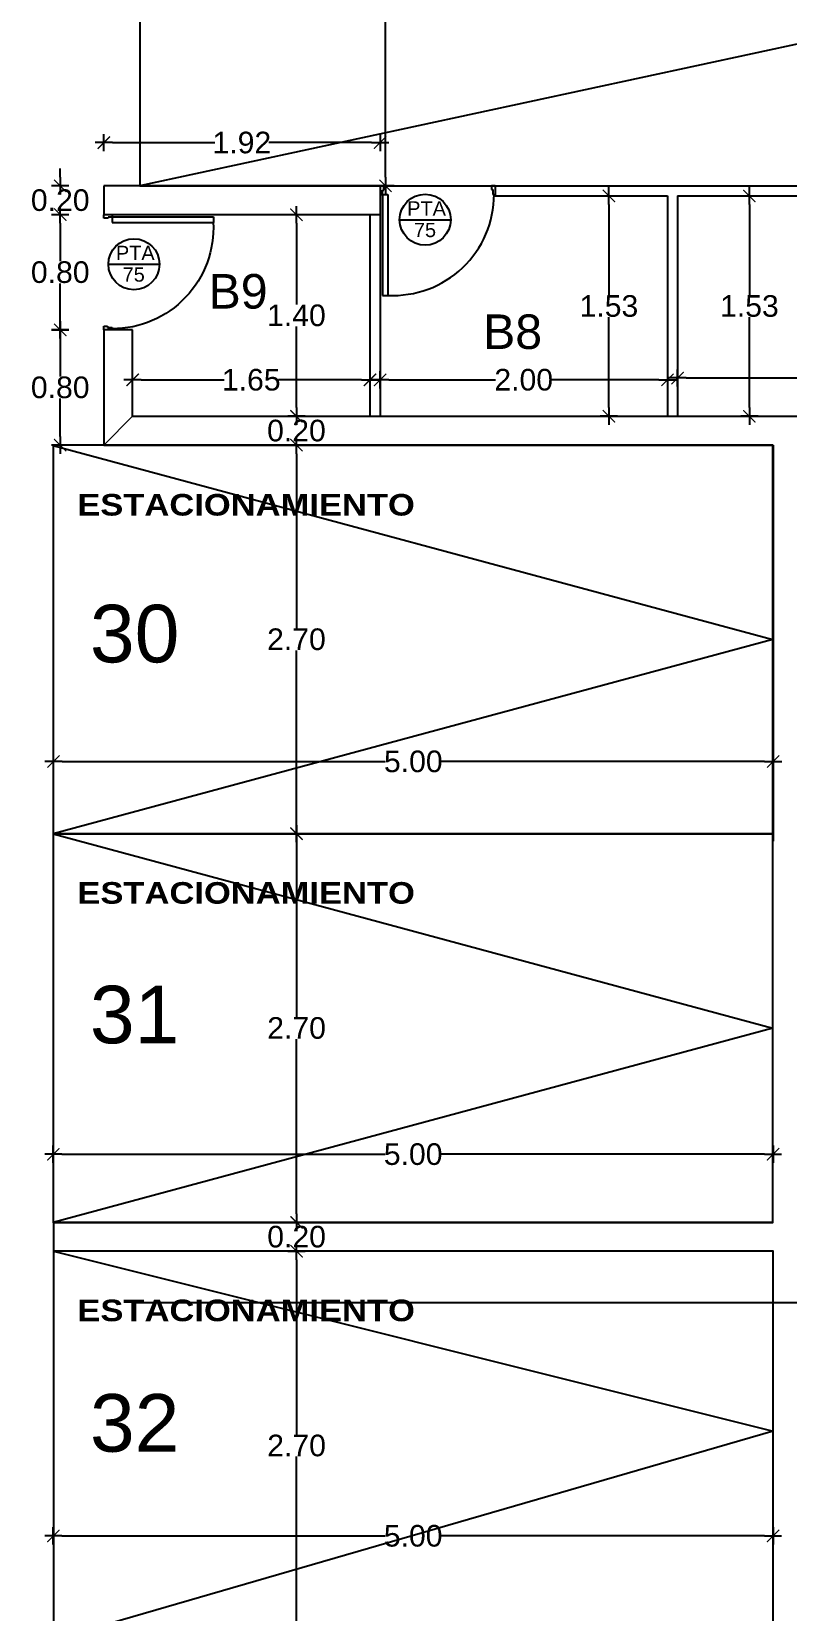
# Model space of a CAD drawing. Header units: millimetres. Extents: x 1217 to 2428, y 234 to 644.
# Drawn here: x 2358.08 to 2363.33, y 293.96 to 304.93 of the extents above; entities that cross this region are included whole.
import ezdxf

# ---------------------------------------------------------------- set-up
doc = ezdxf.new("R2010")
doc.units = ezdxf.units.MM
doc.layers.get('0').update_dxf_attribs({"lineweight": 5})
for name, color, linetype in [('0.1', 251, 'Continuous'), ('0.3', 6, 'Continuous'), ('A-DOORSYM', 1, 'Continuous'), ('COTAS INTERIORES', 3, 'Continuous'), ('hoja puerta', 2, 'Continuous'), ('Muebles', 8, 'Continuous'), ('MURO', 5, 'Continuous'), ('muros', 7, 'Continuous'), ('Pavimento', 8, 'Continuous'), ('SIMBOLOS', 2, 'Continuous'), ('Texto', 1, 'Continuous'), ('Textos', 2, 'Continuous')]:
    doc.layers.add(name, color=color, linetype=linetype)
doc.styles.add('DIM000', font='')
doc.styles.add('INTERARQ', font='arial.ttf')
doc.styles.add('ROMANS', font='arial.ttf', dxfattribs={"height": 22.5})
doc.styles.get("Standard").update_dxf_attribs({"font": 'arial.ttf'})
doc.styles.get('DIM000').set_extended_font_data('Arial Black')
doc.dimstyles.new('ESCALA_1-50', dxfattribs={"dimtxt": 0.15, "dimasz": 0.06, "dimexe": 0.18, "dimexo": 0.0625, "dimgap": 0, "dimtad": 0, "dimtih": 1, "dimtoh": 1, "dimzin": 0, "dimdsep": 46, "dimtxsty": 'INTERARQ', "dimblk": 'DIMTICK', "dimcen": 0, "dimse1": 1, "dimse2": 1, "dimclrd": 256, "dimclre": 1, "dimclrt": 2, "dimadec": 0, "dimazin": 0, "dimtfac": 4.5, "dimtofl": 0, "dimtmove": 2, "dimatfit": 3, "dimldrblk": 'DIMTICK', "dimfxl": 1, "dimtolj": 1, "dimtzin": 0, "dimarcsym": 0})

# ---------------------------------------------------------------- blocks, each defined once
blk = doc.blocks.new('Simple-A ras - 095 x 202mm_1-19-10_54')
at = {"layer": 'A-DOORSYM'}
blk.add_arc((0.368, 0.035), 0.834, 87.0334, 180, dxfattribs=at)
at = {"layer": 'hoja puerta'}
for p, q in [((0.411, 0.035), (0.411, 0.87)), ((0.456, 0.87), (0.411, 0.87)), ((0.456, 0.035), (0.456, 0.87)), ((-0.455, 0.035), (-0.475, 0.035)), ((-0.455, -0.004), (-0.455, 0.035)), ((0.456, 0.035), (0.411, 0.035)), ((0.455, 0.001), (0.445, 0.001)), ((0.445, 0.001), (0.445, -0.035)), ((0.455, 0.035), (0.455, 0.001)), ((0.475, 0.035), (0.455, 0.035)), ((-0.475, -0.035), (-0.445, -0.035)), ((-0.445, -0.004), (-0.455, -0.004)), ((-0.445, -0.035), (-0.445, -0.004)), ((0.445, -0.035), (0.475, -0.035))]:
    blk.add_line(p, q, dxfattribs=at)
blk = doc.blocks.new('DIMTICK')
at = {"color": 1}
for p, q in [((-1, 0), (1, 0)), ((0, 1), (0, -1))]:
    blk.add_line(p, q, dxfattribs=at)
at = {"color": 3, "const_width": 0.141}
blk.add_lwpolyline([(0.71, 0.71), (-0.71, -0.71)], dxfattribs=at)
blk = doc.blocks.new('*D973')
at = {"layer": 'COTAS INTERIORES', "lineweight": -2, "ltscale": 3, "transparency": 16777216}
for p, q in [((2358.293, 294.489), (2360.539, 294.489)), ((2363.173, 294.489), (2360.928, 294.489))]:
    blk.add_line(p, q, dxfattribs=at)
at = {"layer": 'Defpoints', "color": 0, "ltscale": 3, "transparency": 16777216}
for p in [(2363.233, 294.489), (2358.233, 293.767, 0), (2363.233, 293.767, 0)]:
    blk.add_point(p, dxfattribs=at)
at = {"layer": 'COTAS INTERIORES', "lineweight": -2, "ltscale": 3, "transparency": 16777216, "xscale": 0.06, "yscale": 0.06, "zscale": 0.06, "rotation": 180}
blk.add_blockref('DIMTICK', (2358.233, 294.489), dxfattribs=at)
at = {"layer": 'COTAS INTERIORES', "lineweight": -2, "ltscale": 3, "transparency": 16777216, "xscale": 0.06, "yscale": 0.06, "zscale": 0.06}
blk.add_blockref('DIMTICK', (2363.233, 294.489), dxfattribs=at)
at = {"layer": 'COTAS INTERIORES', "color": 2, "ltscale": 3, "transparency": 16777216, "insert": (2360.733, 294.489), "char_height": 0.15, "attachment_point": 5, "style": 'INTERARQ'}
blk.add_mtext('\\A1;5.00', dxfattribs=at)
blk = doc.blocks.new('*D874')
at = {"layer": 'COTAS INTERIORES', "lineweight": -2, "ltscale": 3, "transparency": 16777216}
for p, q in [((2359.923, 296.406, 0), (2359.923, 295.193, 0)), ((2359.923, 293.827, 0), (2359.923, 295.04, 0))]:
    blk.add_line(p, q, dxfattribs=at)
at = {"layer": 'Defpoints', "color": 0, "ltscale": 3, "transparency": 16777216}
for p in [(2360.422, 296.466, 0), (2359.923, 293.767, 0), (2360.422, 293.767, 0)]:
    blk.add_point(p, dxfattribs=at)
at = {"layer": 'COTAS INTERIORES', "lineweight": -2, "ltscale": 3, "transparency": 16777216, "xscale": 0.06, "yscale": 0.06, "zscale": 0.06}
for p, rotation in [((2359.923, 296.466, 0), 90), ((2359.923, 293.767, 0), 270)]:
    blk.add_blockref('DIMTICK', p, dxfattribs=dict(at, rotation=rotation))
at = {"layer": 'COTAS INTERIORES', "color": 2, "ltscale": 3, "transparency": 16777216, "insert": (2359.923, 295.116, 0), "char_height": 0.15, "attachment_point": 5, "style": 'INTERARQ'}
blk.add_mtext('\\A1;2.70', dxfattribs=at)
blk = doc.blocks.new('*D875')
at = {"layer": 'COTAS INTERIORES', "lineweight": -2, "ltscale": 3, "transparency": 16777216}
for p, q in [((2359.923, 299.305, 0), (2359.923, 298.092, 0)), ((2359.923, 296.726, 0), (2359.923, 297.939, 0))]:
    blk.add_line(p, q, dxfattribs=at)
at = {"layer": 'Defpoints', "color": 0, "ltscale": 3, "transparency": 16777216}
for p in [(2360.614, 299.365, 0), (2359.923, 296.666, 0), (2360.422, 296.666, 0)]:
    blk.add_point(p, dxfattribs=at)
at = {"layer": 'COTAS INTERIORES', "lineweight": -2, "ltscale": 3, "transparency": 16777216, "xscale": 0.06, "yscale": 0.06, "zscale": 0.06}
for p, rotation in [((2359.923, 299.365, 0), 90), ((2359.923, 296.666, 0), 270)]:
    blk.add_blockref('DIMTICK', p, dxfattribs=dict(at, rotation=rotation))
at = {"layer": 'COTAS INTERIORES', "color": 2, "ltscale": 3, "transparency": 16777216, "insert": (2359.923, 298.015, 0), "char_height": 0.15, "attachment_point": 5, "style": 'INTERARQ'}
blk.add_mtext('\\A1;2.70', dxfattribs=at)
blk = doc.blocks.new('*D876')
at = {"layer": 'COTAS INTERIORES', "lineweight": -2, "ltscale": 3, "transparency": 16777216}
for p, q in [((2359.922, 302.003), (2359.922, 300.791)), ((2359.922, 299.425), (2359.922, 300.637))]:
    blk.add_line(p, q, dxfattribs=at)
at = {"layer": 'Defpoints', "color": 0, "ltscale": 3, "transparency": 16777216}
for p in [(2360.537, 302.063, 0), (2359.922, 299.365), (2360.421, 299.365, 0)]:
    blk.add_point(p, dxfattribs=at)
at = {"layer": 'COTAS INTERIORES', "lineweight": -2, "ltscale": 3, "transparency": 16777216, "xscale": 0.06, "yscale": 0.06, "zscale": 0.06}
for p, rotation in [((2359.922, 302.063), 90), ((2359.922, 299.365), 270)]:
    blk.add_blockref('DIMTICK', p, dxfattribs=dict(at, rotation=rotation))
at = {"layer": 'COTAS INTERIORES', "color": 2, "ltscale": 3, "transparency": 16777216, "insert": (2359.922, 300.714), "char_height": 0.15, "attachment_point": 5, "style": 'INTERARQ'}
blk.add_mtext('\\A1;2.70', dxfattribs=at)
blk = doc.blocks.new('*D993')
at = {"layer": 'COTAS INTERIORES', "lineweight": -2, "ltscale": 3, "transparency": 16777216}
for p, q in [((2360.541, 306.303), (2360.541, 305.189)), ((2360.541, 303.923), (2360.541, 305.036))]:
    blk.add_line(p, q, dxfattribs=at)
at = {"layer": 'Defpoints', "color": 0, "ltscale": 3, "transparency": 16777216}
for p in [(2360.541, 306.363, 0), (2360.541, 303.863, 0), (2360.541, 303.863)]:
    blk.add_point(p, dxfattribs=at)
at = {"layer": 'COTAS INTERIORES', "lineweight": -2, "ltscale": 3, "transparency": 16777216, "xscale": 0.06, "yscale": 0.06, "zscale": 0.06}
for p, rotation in [((2360.541, 306.363), 90), ((2360.541, 303.863), 270)]:
    blk.add_blockref('DIMTICK', p, dxfattribs=dict(at, rotation=rotation))
at = {"layer": 'COTAS INTERIORES', "color": 2, "ltscale": 3, "transparency": 16777216, "insert": (2360.541, 305.113), "char_height": 0.15, "attachment_point": 5, "style": 'INTERARQ'}
blk.add_mtext('\\A1;2.50', dxfattribs=at)
blk = doc.blocks.new('*D1005')
at = {"layer": 'COTAS INTERIORES', "lineweight": -2, "ltscale": 3, "transparency": 16777216}
for p, q in [((2363.069, 303.733), (2363.069, 303.105)), ((2363.069, 302.323), (2363.069, 302.951))]:
    blk.add_line(p, q, dxfattribs=at)
at = {"layer": 'Defpoints', "color": 0, "ltscale": 3, "transparency": 16777216}
for p in [(2362.57, 303.793, 0), (2362.57, 302.263, 0), (2363.069, 302.263)]:
    blk.add_point(p, dxfattribs=at)
at = {"layer": 'COTAS INTERIORES', "lineweight": -2, "ltscale": 3, "transparency": 16777216, "xscale": 0.06, "yscale": 0.06, "zscale": 0.06}
for p, rotation in [((2363.069, 303.793), 90), ((2363.069, 302.263), 270)]:
    blk.add_blockref('DIMTICK', p, dxfattribs=dict(at, rotation=rotation))
at = {"layer": 'COTAS INTERIORES', "color": 2, "ltscale": 3, "transparency": 16777216, "insert": (2363.069, 303.028), "char_height": 0.15, "attachment_point": 5, "style": 'INTERARQ'}
blk.add_mtext('\\A1;1.53', dxfattribs=at)
blk = doc.blocks.new('*D1006')
at = {"layer": 'COTAS INTERIORES', "lineweight": -2, "ltscale": 3, "transparency": 16777216}
for p, q in [((2362.63, 302.529), (2363.406, 302.529)), ((2364.575, 302.529), (2363.798, 302.529))]:
    blk.add_line(p, q, dxfattribs=at)
at = {"layer": 'Defpoints', "color": 0, "ltscale": 3, "transparency": 16777216}
for p in [(2362.57, 302.454, 0), (2364.635, 302.529), (2364.635, 302.454, 0)]:
    blk.add_point(p, dxfattribs=at)
at = {"layer": 'COTAS INTERIORES', "lineweight": -2, "ltscale": 3, "transparency": 16777216, "xscale": 0.06, "yscale": 0.06, "zscale": 0.06, "rotation": 180}
blk.add_blockref('DIMTICK', (2362.57, 302.529), dxfattribs=at)
at = {"layer": 'COTAS INTERIORES', "lineweight": -2, "ltscale": 3, "transparency": 16777216, "xscale": 0.06, "yscale": 0.06, "zscale": 0.06}
blk.add_blockref('DIMTICK', (2364.635, 302.529), dxfattribs=at)
at = {"layer": 'COTAS INTERIORES', "color": 2, "ltscale": 3, "transparency": 16777216, "insert": (2363.602, 302.529), "char_height": 0.15, "attachment_point": 5, "style": 'INTERARQ'}
blk.add_mtext('\\A1;2.07', dxfattribs=at)
blk = doc.blocks.new('*D1007')
at = {"layer": 'COTAS INTERIORES', "lineweight": -2, "ltscale": 3, "transparency": 16777216}
for p, q in [((2362.093, 303.733), (2362.093, 303.105)), ((2362.093, 302.323), (2362.093, 302.951))]:
    blk.add_line(p, q, dxfattribs=at)
at = {"layer": 'Defpoints', "color": 0, "ltscale": 3, "transparency": 16777216}
for p in [(2362.093, 303.793), (2362.101, 303.793, 0), (2362.101, 302.263, 0)]:
    blk.add_point(p, dxfattribs=at)
at = {"layer": 'COTAS INTERIORES', "lineweight": -2, "ltscale": 3, "transparency": 16777216, "xscale": 0.06, "yscale": 0.06, "zscale": 0.06}
for p, rotation in [((2362.093, 303.793), 90), ((2362.093, 302.263), 270)]:
    blk.add_blockref('DIMTICK', p, dxfattribs=dict(at, rotation=rotation))
at = {"layer": 'COTAS INTERIORES', "color": 2, "ltscale": 3, "transparency": 16777216, "insert": (2362.093, 303.028), "char_height": 0.15, "attachment_point": 5, "style": 'INTERARQ'}
blk.add_mtext('\\A1;1.53', dxfattribs=at)
blk = doc.blocks.new('*D1008')
at = {"layer": 'COTAS INTERIORES', "lineweight": -2, "ltscale": 3, "transparency": 16777216}
for p, q in [((2360.563, 302.516), (2361.305, 302.516)), ((2362.44, 302.516), (2361.697, 302.516))]:
    blk.add_line(p, q, dxfattribs=at)
at = {"layer": 'Defpoints', "color": 0, "ltscale": 3, "transparency": 16777216}
for p in [(2360.503, 302.516, 0), (2360.503, 302.516), (2362.5, 302.516, 0)]:
    blk.add_point(p, dxfattribs=at)
at = {"layer": 'COTAS INTERIORES', "lineweight": -2, "ltscale": 3, "transparency": 16777216, "xscale": 0.06, "yscale": 0.06, "zscale": 0.06, "rotation": 180}
blk.add_blockref('DIMTICK', (2360.503, 302.516), dxfattribs=at)
at = {"layer": 'COTAS INTERIORES', "lineweight": -2, "ltscale": 3, "transparency": 16777216, "xscale": 0.06, "yscale": 0.06, "zscale": 0.06}
blk.add_blockref('DIMTICK', (2362.5, 302.516), dxfattribs=at)
at = {"layer": 'COTAS INTERIORES', "color": 2, "ltscale": 3, "transparency": 16777216, "insert": (2361.501, 302.516), "char_height": 0.15, "attachment_point": 5, "style": 'INTERARQ'}
blk.add_mtext('\\A1;2.00', dxfattribs=at)
blk = doc.blocks.new('*D879')
at = {"layer": 'COTAS INTERIORES', "lineweight": -2, "ltscale": 3, "transparency": 16777216}
for p, q in [((2359.922, 303.603), (2359.922, 303.04)), ((2359.922, 302.323), (2359.922, 302.886))]:
    blk.add_line(p, q, dxfattribs=at)
at = {"layer": 'Defpoints', "color": 0, "ltscale": 3, "transparency": 16777216}
for p in [(2360.104, 303.663, 0), (2359.922, 302.263), (2360.104, 302.263, 0)]:
    blk.add_point(p, dxfattribs=at)
at = {"layer": 'COTAS INTERIORES', "lineweight": -2, "ltscale": 3, "transparency": 16777216, "xscale": 0.06, "yscale": 0.06, "zscale": 0.06}
for p, rotation in [((2359.922, 303.663), 90), ((2359.922, 302.263), 270)]:
    blk.add_blockref('DIMTICK', p, dxfattribs=dict(at, rotation=rotation))
at = {"layer": 'COTAS INTERIORES', "color": 2, "ltscale": 3, "transparency": 16777216, "insert": (2359.922, 302.963), "char_height": 0.15, "attachment_point": 5, "style": 'INTERARQ'}
blk.add_mtext('\\A1;1.40', dxfattribs=at)
blk = doc.blocks.new('*D1009')
at = {"layer": 'COTAS INTERIORES', "lineweight": -2, "ltscale": 3, "transparency": 16777216}
for p, q in [((2358.844, 302.516), (2359.42, 302.516)), ((2360.373, 302.516), (2359.797, 302.516))]:
    blk.add_line(p, q, dxfattribs=at)
at = {"layer": 'Defpoints', "color": 0, "ltscale": 3, "transparency": 16777216}
for p in [(2358.784, 302.563, 0), (2358.784, 302.516), (2360.433, 302.523, 0)]:
    blk.add_point(p, dxfattribs=at)
at = {"layer": 'COTAS INTERIORES', "lineweight": -2, "ltscale": 3, "transparency": 16777216, "xscale": 0.06, "yscale": 0.06, "zscale": 0.06, "rotation": 180}
blk.add_blockref('DIMTICK', (2358.784, 302.516), dxfattribs=at)
at = {"layer": 'COTAS INTERIORES', "lineweight": -2, "ltscale": 3, "transparency": 16777216, "xscale": 0.06, "yscale": 0.06, "zscale": 0.06}
blk.add_blockref('DIMTICK', (2360.433, 302.516), dxfattribs=at)
at = {"layer": 'COTAS INTERIORES', "color": 2, "ltscale": 3, "transparency": 16777216, "insert": (2359.608, 302.516), "char_height": 0.15, "attachment_point": 5, "style": 'INTERARQ'}
blk.add_mtext('\\A1;1.65', dxfattribs=at)
blk = doc.blocks.new('*D889')
at = {"layer": 'COTAS INTERIORES', "lineweight": -2, "ltscale": 3, "transparency": 16777216}
for p, q in [((2358.293, 297.139), (2360.539, 297.139)), ((2363.173, 297.139), (2360.928, 297.139))]:
    blk.add_line(p, q, dxfattribs=at)
at = {"layer": 'Defpoints', "color": 0, "ltscale": 3, "transparency": 16777216}
for p in [(2363.233, 297.139), (2358.233, 296.417, 0), (2363.233, 296.417, 0)]:
    blk.add_point(p, dxfattribs=at)
at = {"layer": 'COTAS INTERIORES', "lineweight": -2, "ltscale": 3, "transparency": 16777216, "xscale": 0.06, "yscale": 0.06, "zscale": 0.06, "rotation": 180}
blk.add_blockref('DIMTICK', (2358.233, 297.139), dxfattribs=at)
at = {"layer": 'COTAS INTERIORES', "lineweight": -2, "ltscale": 3, "transparency": 16777216, "xscale": 0.06, "yscale": 0.06, "zscale": 0.06}
blk.add_blockref('DIMTICK', (2363.233, 297.139), dxfattribs=at)
at = {"layer": 'COTAS INTERIORES', "color": 2, "ltscale": 3, "transparency": 16777216, "insert": (2360.733, 297.139), "char_height": 0.15, "attachment_point": 5, "style": 'INTERARQ'}
blk.add_mtext('\\A1;5.00', dxfattribs=at)
blk = doc.blocks.new('*D890')
at = {"layer": 'COTAS INTERIORES', "lineweight": -2, "ltscale": 3, "transparency": 16777216}
for p, q in [((2358.294, 299.866), (2360.539, 299.866)), ((2363.174, 299.866), (2360.928, 299.866))]:
    blk.add_line(p, q, dxfattribs=at)
at = {"layer": 'Defpoints', "color": 0, "ltscale": 3, "transparency": 16777216}
for p in [(2363.234, 299.866), (2358.234, 299.144, 0), (2363.234, 299.144, 0)]:
    blk.add_point(p, dxfattribs=at)
at = {"layer": 'COTAS INTERIORES', "lineweight": -2, "ltscale": 3, "transparency": 16777216, "xscale": 0.06, "yscale": 0.06, "zscale": 0.06, "rotation": 180}
blk.add_blockref('DIMTICK', (2358.234, 299.866), dxfattribs=at)
at = {"layer": 'COTAS INTERIORES', "lineweight": -2, "ltscale": 3, "transparency": 16777216, "xscale": 0.06, "yscale": 0.06, "zscale": 0.06}
blk.add_blockref('DIMTICK', (2363.234, 299.866), dxfattribs=at)
at = {"layer": 'COTAS INTERIORES', "color": 2, "ltscale": 3, "transparency": 16777216, "insert": (2360.734, 299.866), "char_height": 0.15, "attachment_point": 5, "style": 'INTERARQ'}
blk.add_mtext('\\A1;5.00', dxfattribs=at)
blk = doc.blocks.new('*D1025')
at = {"layer": 'COTAS INTERIORES', "lineweight": -2, "ltscale": 3, "transparency": 16777216}
for p, q in [((2359.923, 296.726), (2359.923, 296.786)), ((2359.923, 296.406), (2359.923, 296.346))]:
    blk.add_line(p, q, dxfattribs=at)
at = {"layer": 'Defpoints', "color": 0, "ltscale": 3, "transparency": 16777216}
for p in [(2359.923, 296.666), (2360.155, 296.666, 0), (2360.422, 296.466, 0)]:
    blk.add_point(p, dxfattribs=at)
at = {"layer": 'COTAS INTERIORES', "lineweight": -2, "ltscale": 3, "transparency": 16777216, "xscale": 0.06, "yscale": 0.06, "zscale": 0.06}
for p, rotation in [((2359.923, 296.666), 270), ((2359.923, 296.466), 90)]:
    blk.add_blockref('DIMTICK', p, dxfattribs=dict(at, rotation=rotation))
at = {"layer": 'COTAS INTERIORES', "color": 2, "ltscale": 3, "transparency": 16777216, "insert": (2359.923, 296.566), "char_height": 0.15, "attachment_point": 5, "style": 'INTERARQ'}
blk.add_mtext('\\A1;0.20', dxfattribs=at)
blk = doc.blocks.new('*D1026')
at = {"layer": 'COTAS INTERIORES', "lineweight": -2, "ltscale": 3, "transparency": 16777216}
for p, q in [((2359.922, 302.323), (2359.922, 302.383)), ((2359.922, 302.003), (2359.922, 301.943))]:
    blk.add_line(p, q, dxfattribs=at)
at = {"layer": 'Defpoints', "color": 0, "ltscale": 3, "transparency": 16777216}
for p in [(2359.922, 302.263), (2360.181, 302.263, 0), (2360.537, 302.063, 0)]:
    blk.add_point(p, dxfattribs=at)
at = {"layer": 'COTAS INTERIORES', "lineweight": -2, "ltscale": 3, "transparency": 16777216, "xscale": 0.06, "yscale": 0.06, "zscale": 0.06}
for p, rotation in [((2359.922, 302.263), 270), ((2359.922, 302.063), 90)]:
    blk.add_blockref('DIMTICK', p, dxfattribs=dict(at, rotation=rotation))
at = {"layer": 'COTAS INTERIORES', "color": 2, "ltscale": 3, "transparency": 16777216, "insert": (2359.922, 302.163), "char_height": 0.15, "attachment_point": 5, "style": 'INTERARQ'}
blk.add_mtext('\\A1;0.20', dxfattribs=at)
blk = doc.blocks.new('*D1039')
at = {"layer": 'COTAS INTERIORES', "lineweight": -2, "ltscale": 3, "transparency": 16777216}
for p, q in [((2358.644, 304.163), (2359.356, 304.163)), ((2360.443, 304.163), (2359.73, 304.163))]:
    blk.add_line(p, q, dxfattribs=at)
at = {"layer": 'Defpoints', "color": 0, "ltscale": 3, "transparency": 16777216}
for p in [(2360.503, 304.163), (2358.584, 303.863, 0), (2360.503, 303.863, 0)]:
    blk.add_point(p, dxfattribs=at)
at = {"layer": 'COTAS INTERIORES', "lineweight": -2, "ltscale": 3, "transparency": 16777216, "xscale": 0.06, "yscale": 0.06, "zscale": 0.06, "rotation": 180}
blk.add_blockref('DIMTICK', (2358.584, 304.163), dxfattribs=at)
at = {"layer": 'COTAS INTERIORES', "lineweight": -2, "ltscale": 3, "transparency": 16777216, "xscale": 0.06, "yscale": 0.06, "zscale": 0.06}
blk.add_blockref('DIMTICK', (2360.503, 304.163), dxfattribs=at)
at = {"layer": 'COTAS INTERIORES', "color": 2, "ltscale": 3, "transparency": 16777216, "insert": (2359.543, 304.163), "char_height": 0.15, "attachment_point": 5, "style": 'INTERARQ'}
blk.add_mtext('\\A1;1.92', dxfattribs=at)
blk = doc.blocks.new('*D1040')
at = {"layer": 'COTAS INTERIORES', "lineweight": -2, "ltscale": 3, "transparency": 16777216}
for p, q in [((2358.281, 303.923), (2358.281, 303.983)), ((2358.281, 303.603), (2358.281, 303.543))]:
    blk.add_line(p, q, dxfattribs=at)
at = {"layer": 'Defpoints', "color": 0, "ltscale": 3, "transparency": 16777216}
for p in [(2358.584, 303.863, 0), (2358.281, 303.663), (2358.584, 303.663, 0)]:
    blk.add_point(p, dxfattribs=at)
at = {"layer": 'COTAS INTERIORES', "lineweight": -2, "ltscale": 3, "transparency": 16777216, "xscale": 0.06, "yscale": 0.06, "zscale": 0.06}
for p, rotation in [((2358.281, 303.863), 270), ((2358.281, 303.663), 90)]:
    blk.add_blockref('DIMTICK', p, dxfattribs=dict(at, rotation=rotation))
at = {"layer": 'COTAS INTERIORES', "color": 2, "ltscale": 3, "transparency": 16777216, "insert": (2358.281, 303.763), "char_height": 0.15, "attachment_point": 5, "style": 'INTERARQ'}
blk.add_mtext('\\A1;0.20', dxfattribs=at)
blk = doc.blocks.new('*D891')
at = {"layer": 'COTAS INTERIORES', "lineweight": -2, "ltscale": 3, "transparency": 16777216}
for p, q in [((2358.281, 303.603), (2358.281, 303.34)), ((2358.281, 302.923), (2358.281, 303.186))]:
    blk.add_line(p, q, dxfattribs=at)
at = {"layer": 'Defpoints', "color": 0, "ltscale": 3, "transparency": 16777216}
for p in [(2358.584, 303.663, 0), (2358.281, 302.863), (2358.584, 302.863)]:
    blk.add_point(p, dxfattribs=at)
at = {"layer": 'COTAS INTERIORES', "lineweight": -2, "ltscale": 3, "transparency": 16777216, "xscale": 0.06, "yscale": 0.06, "zscale": 0.06}
for p, rotation in [((2358.281, 303.663), 90), ((2358.281, 302.863), 270)]:
    blk.add_blockref('DIMTICK', p, dxfattribs=dict(at, rotation=rotation))
at = {"layer": 'COTAS INTERIORES', "color": 2, "ltscale": 3, "transparency": 16777216, "insert": (2358.281, 303.263), "char_height": 0.15, "attachment_point": 5, "style": 'INTERARQ'}
blk.add_mtext('\\A1;0.80', dxfattribs=at)
blk = doc.blocks.new('*D892')
at = {"layer": 'COTAS INTERIORES', "lineweight": -2, "ltscale": 3, "transparency": 16777216}
for p, q in [((2358.281, 302.803), (2358.281, 302.54)), ((2358.281, 302.123), (2358.281, 302.387))]:
    blk.add_line(p, q, dxfattribs=at)
at = {"layer": 'Defpoints', "color": 0, "ltscale": 3, "transparency": 16777216}
for p in [(2358.584, 302.863), (2358.281, 302.063), (2358.584, 302.063)]:
    blk.add_point(p, dxfattribs=at)
at = {"layer": 'COTAS INTERIORES', "lineweight": -2, "ltscale": 3, "transparency": 16777216, "xscale": 0.06, "yscale": 0.06, "zscale": 0.06}
for p, rotation in [((2358.281, 302.863), 90), ((2358.281, 302.063), 270)]:
    blk.add_blockref('DIMTICK', p, dxfattribs=dict(at, rotation=rotation))
at = {"layer": 'COTAS INTERIORES', "color": 2, "ltscale": 3, "transparency": 16777216, "insert": (2358.281, 302.463), "char_height": 0.15, "attachment_point": 5, "style": 'INTERARQ'}
blk.add_mtext('\\A1;0.80', dxfattribs=at)

msp = doc.modelspace()

# ---------------------------------------------------------------- linework, layer by layer
at = {"ltscale": 3}
msp.add_line((2358.78366, 302.2633, 0), (2358.58366, 302.06331), dxfattribs=at)
at = {"layer": '0.1', "ltscale": 3}
msp.add_line((2358.78365, 296.10878, 0), (2363.73365, 296.10878, 0), dxfattribs=at)
at = {"layer": '0.3'}
for p, q in [((2361.30266, 303.86285, 0), (2364.63461, 303.86285, 0)), ((2361.30266, 303.79285, 0), (2362.49961, 303.79285, 0)), ((2362.49961, 303.79285, 0), (2362.49962, 302.26331, 0)), ((2362.56961, 303.79285, 0), (2362.56962, 302.26331, 0)), ((2362.56961, 303.79285, 0), (2364.63461, 303.79285, 0)), ((2360.43281, 303.66286, 0), (2360.43281, 302.2633, 0)), ((2360.50281, 303.66286, 0), (2360.50281, 302.2633, 0))]:
    msp.add_line(p, q, dxfattribs=at)
at = {"layer": '0.3', "elevation": 0}
msp.add_lwpolyline([(2361.30266, 303.86285), (2361.30266, 303.79285)], dxfattribs=at)
at = {"layer": 'MURO', "color": 1, "ltscale": 3, "elevation": 0}
for points in [[(2358.83364, 306.36285), (2358.83364, 303.86285), (2364.63461, 303.86285), (2364.63461, 306.36285), (2358.83364, 306.36285)], [(2358.23269, 302.06331), (2358.2327, 299.36453), (2363.23269, 299.36453), (2363.23269, 302.06331), (2358.23269, 302.06331)], [(2358.2327, 299.36453), (2358.23269, 296.66576), (2363.23271, 296.66576), (2363.23269, 299.36453), (2358.2327, 299.36453)], [(2358.23338, 296.46572), (2358.23338, 293.76695), (2363.2332, 293.76695), (2363.23338, 296.46572), (2358.23338, 296.46572)]]:
    msp.add_lwpolyline(points, dxfattribs=at)
at = {"layer": 'muros'}
for p, q in [((2358.78366, 302.863, 0), (2358.58366, 302.863, 0)), ((2358.58366, 302.863, 0), (2358.58366, 302.06331, 0)), ((2358.78366, 302.26331, 0), (2358.78366, 302.863, 0)), ((2363.23338, 302.06331, 0), (2363.2331, 299.31244, 0)), ((2363.23271, 296.66576, 0), (2363.23271, 299.31244, 0)), ((2363.23271, 296.66576, 0), (2358.23338, 296.66576, 0)), ((2363.23271, 296.46572, 0), (2358.23338, 296.46572, 0)), ((2363.23271, 296.46572, 0), (2363.23271, 293.81904, 0))]:
    msp.add_line(p, q, dxfattribs=at)
at = {"layer": 'muros', "elevation": 0}
for points in [[(2360.50281, 303.86286), (2358.58367, 303.86286)], [(2358.58367, 303.86285), (2358.58367, 303.66285)], [(2360.50281, 303.86286), (2360.50281, 303.66286)], [(2360.50281, 303.66286), (2358.58367, 303.66286)], [(2358.78366, 302.2633), (2363.43267, 302.26331)], [(2363.13962, 302.26331), (2363.43267, 302.26331), (2363.4327, 299.31244)], [(2358.58366, 302.06331), (2363.23338, 302.06331)]]:
    msp.add_lwpolyline(points, dxfattribs=at)
at = {"layer": 'muros', "ltscale": 3, "elevation": 0}
msp.add_lwpolyline([(2358.23338, 296.66576), (2358.23338, 296.46572)], dxfattribs=at)
at = {"layer": 'Pavimento', "color": 251, "ltscale": 3, "elevation": 0}
for points in [[(2358.83364, 306.36285), (2364.63461, 305.11285), (2358.83364, 303.86285)], [(2358.23269, 302.05954), (2363.23269, 300.71392), (2358.2327, 299.36453)], [(2358.2327, 299.36453), (2363.2327, 298.01514), (2358.23269, 296.66576)], [(2358.23338, 296.46572), (2363.23338, 295.21572), (2358.23338, 293.76695)]]:
    msp.add_lwpolyline(points, dxfattribs=at)
at = {"layer": 'SIMBOLOS', "color": 1, "linetype": 'Continuous'}
for p, q in [((2360.63904, 303.62791, 0), (2360.99369, 303.62791, 0)), ((2358.61554, 303.31873), (2358.9702, 303.31873))]:
    msp.add_line(p, q, dxfattribs=at)
for centre in [(2360.81637, 303.62791, 0), (2358.79287, 303.31873)]:
    msp.add_circle(centre, 0.17733, dxfattribs=at)

# ---------------------------------------------------------------- block references
at = {"layer": 'Muebles', "yscale": 0.8419512961841886, "zscale": 0.8419512961841886}
for p, xscale, rotation in [((2360.90273, 303.83339, 0), 0.8419512961841886, 179.9999876625434), ((2358.61313, 303.26293, 0), -0.8419512961841886, 270.0000123374566)]:
    msp.add_blockref('Simple-A ras - 095 x 202mm_1-19-10_54', p, dxfattribs=dict(at, xscale=xscale, rotation=rotation))

# ---------------------------------------------------------------- texts
at = {"layer": 'SIMBOLOS', "color": 2, "style": 'ROMANS'}
for s, p in [('PTA', (2360.69148, 303.65692, 0)), ('75', (2360.73808, 303.50709, 0)), ('PTA', (2358.66798, 303.34775)), ('75', (2358.71458, 303.19792))]:
    msp.add_text(s, height=0.099, dxfattribs=at).set_placement(p)
at = {"layer": 'Texto', "attachment_point": 5}
for s, insert, char_height, width in [('B9', (2359.51676, 303.1291, 0), 0.24, 1.5818117), ('B8', (2361.4237, 302.84866, 0), 0.24, 1.5818117), ('30', (2358.79812, 300.75137, 0), 0.4, 1.2654494), ('31', (2358.79811, 298.10633, 0), 0.4, 1.2654494), ('32', (2358.79836, 295.27099, 0), 0.4, 1.2654494)]:
    msp.add_mtext(s, dxfattribs=dict(at, insert=insert, char_height=char_height, width=width))
at = {"layer": 'Textos', "color": 7, "style": 'DIM000'}
for p in [(2358.39937, 301.57373, 0), (2358.40006, 298.87872, 0), (2358.40006, 295.97991, 0)]:
    msp.add_text('ESTACIONAMIENTO', height=0.15, dxfattribs=at).set_placement(p)

# ---------------------------------------------------------------- dimensions: what is measured, and where the dimension line sits
at = {"layer": 'COTAS INTERIORES', "ltscale": 3}
for base, p1, p2, picture, middle in [((2360.54134, 303.86285), (2360.54134, 306.36285, 0), (2360.54134, 303.86285, 0), '*D993', (2360.54134, 305.11285)), ((2358.2807, 303.66286), (2358.58367, 303.86285, 0), (2358.58366, 303.66286, 0), '*D1040', (2358.2807, 303.76285)), ((2362.0929, 303.79285, 0), (2362.10117, 302.26331, 0), (2362.10117, 303.79285, 0), '*D1007', (2362.0929, 303.02808, 0)), ((2363.06871, 302.26331, 0), (2362.56961, 303.79285, 0), (2362.56962, 302.26331, 0), '*D1005', (2363.06871, 303.02808, 0)), ((2358.2807, 302.863), (2358.58366, 303.66286, 0), (2358.58366, 302.863), '*D891', (2358.2807, 303.26293)), ((2359.92182, 302.2633), (2360.10375, 303.66286, 0), (2360.10375, 302.2633, 0), '*D879', (2359.92182, 302.96308)), ((2358.2807, 302.06331), (2358.58366, 302.863), (2358.58366, 302.06331), '*D892', (2358.2807, 302.46315)), ((2359.92182, 302.2633), (2360.53715, 302.06331, 0), (2360.18067, 302.2633, 0), '*D1026', (2359.92182, 302.1633)), ((2359.92182, 299.36453, 0), (2360.53715, 302.06331, 0), (2360.42118, 299.36453, 0), '*D876', (2359.92182, 300.71392, 0)), ((2359.9225, 296.66576, 0), (2360.61447, 299.36453, 0), (2360.42186, 296.66576, 0), '*D875', (2359.9225, 298.01514, 0)), ((2359.9225, 296.66576), (2360.42186, 296.46572, 0), (2360.15463, 296.66576, 0), '*D1025', (2359.9225, 296.56574)), ((2359.9225, 293.76695, 0), (2360.42186, 296.46572, 0), (2360.42186, 293.76695, 0), '*D874', (2359.9225, 295.11634, 0))]:
    dim = msp.add_linear_dim(base=base, p1=p1, p2=p2, angle=90, dimstyle='ESCALA_1-50', dxfattribs=at)
    dim.commit()
    dim.dimension.update_dxf_attribs({"geometry": picture, "text_midpoint": middle})
for base, p1, p2, picture, middle in [((2360.50281, 304.16337), (2358.58367, 303.86286, 0), (2360.50281, 303.86285, 0), '*D1039', (2359.54324, 304.16337)), ((2358.78366, 302.51609), (2360.43281, 302.52343, 0), (2358.78366, 302.56315, 0), '*D1009', (2359.60824, 302.51609)), ((2360.50281, 302.51609), (2362.49962, 302.51609, 0), (2360.50281, 302.51609, 0), '*D1008', (2361.50121, 302.51609)), ((2364.634617, 302.528569), (2362.569615, 302.454193, 0), (2364.634617, 302.454196, 0), '*D1006', (2363.602116, 302.528569)), ((2363.23361, 299.86592, 0), (2358.2338, 299.14359, 0), (2363.23361, 299.14359, 0), '*D890', (2360.7337, 299.86592, 0)), ((2363.2332, 297.13918), (2358.23338, 296.41685, 0), (2363.2332, 296.41685, 0), '*D889', (2360.73329, 297.13918)), ((2363.2332, 294.48928), (2358.23338, 293.76695, 0), (2363.2332, 293.76695, 0), '*D973', (2360.73329, 294.48928))]:
    dim = msp.add_linear_dim(base=base, p1=p1, p2=p2, dimstyle='ESCALA_1-50', dxfattribs=at)
    dim.commit()
    dim.dimension.update_dxf_attribs({"geometry": picture, "text_midpoint": middle})

doc.saveas('drawing.dxf')
